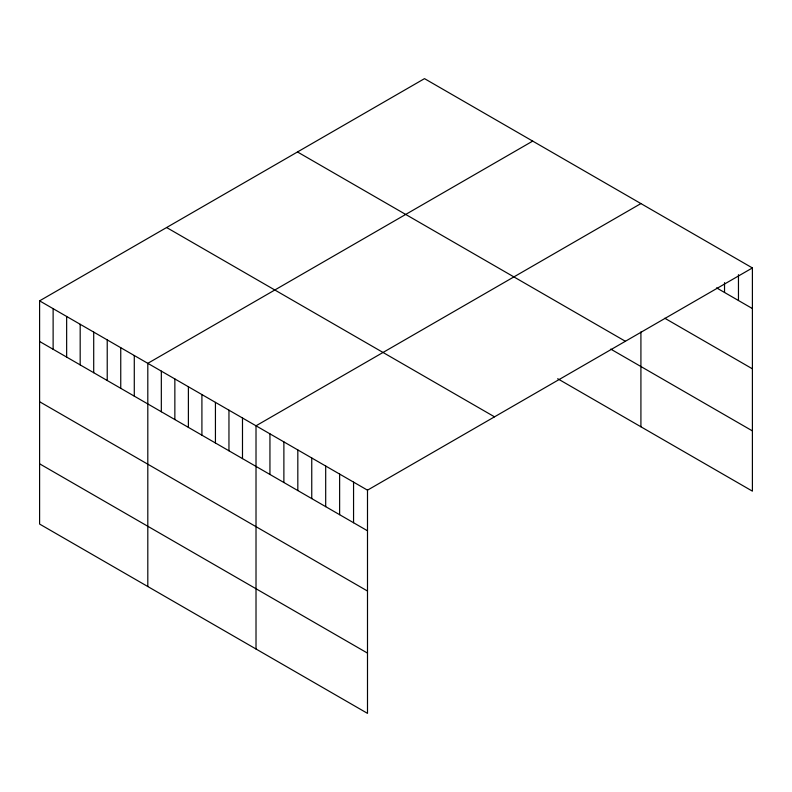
<?xml version="1.0" encoding="UTF-8"?>
<svg xmlns="http://www.w3.org/2000/svg" width="792" height="792" viewBox="0 0 792 792"><rect width="100%" height="100%" fill="white"/><g stroke="black" fill="none" stroke-linecap="round" stroke-linejoin="round"><path stroke-width="1.19" d="M752.4 267.943L367.498 490.169L367.498 713.364L39.6 524.057L39.6 300.851L424.502 78.636L752.4 267.943L752.4 491.149L557.677 378.725M532.709 141.105L147.807 363.33L147.807 586.526M640.916 203.574L256.014 425.799L256.014 649.004M716.562 287.872L752.4 308.563M664.805 318.245L752.4 368.815M297.485 151.965L625.383 341.273M610.741 349.104L752.4 430.897M166.617 227.522L494.515 416.83M39.6 300.851L367.498 490.169M39.6 341.471L367.498 530.788M39.6 401.732L367.498 591.04M39.6 463.805L367.498 653.113M738.461 274.666L738.461 300.514M724.532 282.625L724.532 292.476M640.916 331.907L640.916 426.779M353.559 482.12L353.559 522.74M339.629 474.071L339.629 514.691M325.69 466.023L325.69 506.652M311.751 457.984L311.751 498.604M297.822 449.935L297.822 490.555M283.882 441.887L283.882 482.506M269.943 433.848L269.943 474.467M242.491 417.988L242.491 458.608M228.957 410.177L228.957 450.797M215.434 402.376L215.434 442.995M201.91 394.565L201.91 435.184M188.387 386.753L188.387 427.373M174.854 378.942L174.854 419.562M161.33 371.131L161.33 411.761M134.284 355.519L134.284 396.139M120.75 347.708L120.75 388.327M107.227 339.897L107.227 380.516M93.704 332.095L93.704 372.715M80.18 324.284L80.18 364.904M66.647 316.473L66.647 357.093M53.123 308.662L53.123 349.282"/></g></svg>
